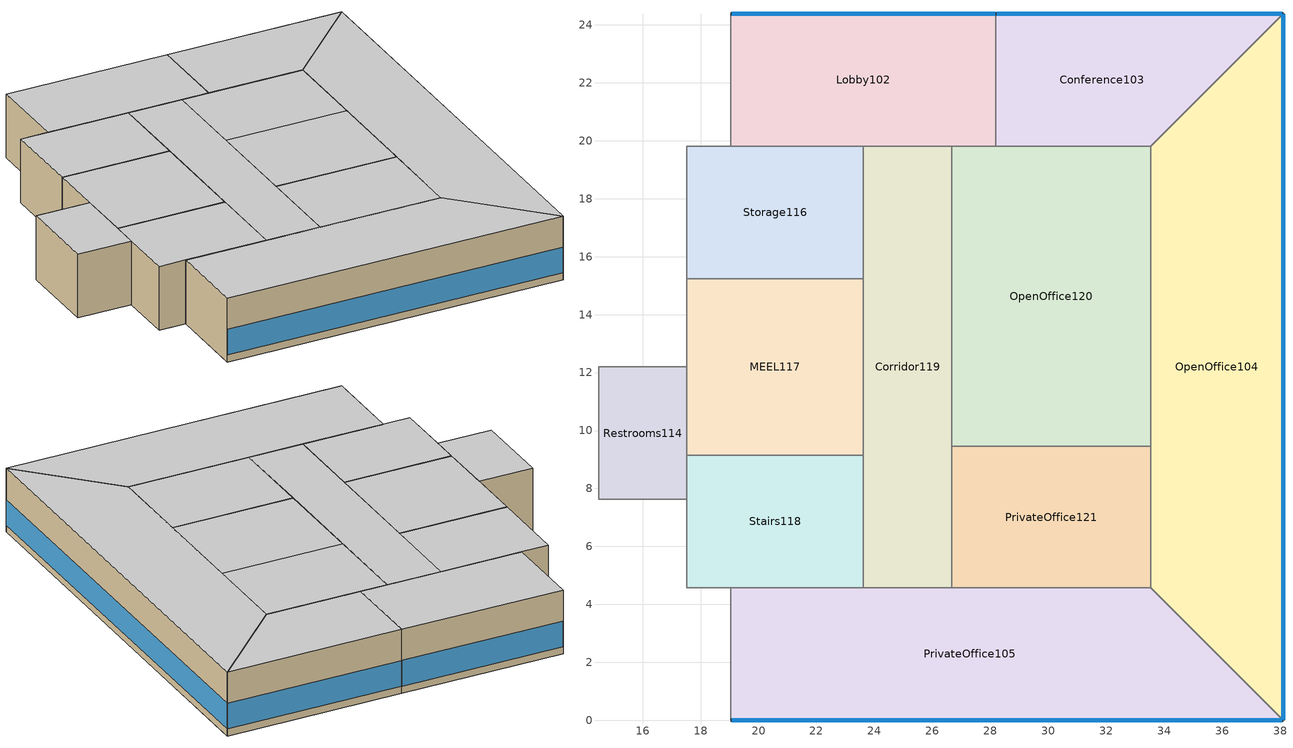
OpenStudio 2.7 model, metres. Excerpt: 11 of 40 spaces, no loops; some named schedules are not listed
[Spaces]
PrivateOffice105
 floor ground: 33.53,4.57 38.1,0 19.05,0 19.05,4.57 z0
 wall outside: 19.05,0 38.1,0 z0:3.66
 wall to Lobby106: 19.05,4.57 19.05,0 z0:3.66
 wall to Stairs118: 23.62,4.57 19.05,4.57 z0:3.66
 wall to Corridor119: 26.67,4.57 23.62,4.57 z0:3.66
 wall to PrivateOffice121: 33.53,4.57 26.67,4.57 z0:3.66
 wall to OpenOffice104: 38.1,0 33.53,4.57 z0:3.66
 window (New Glazing Construction 2): 19.08,0 38.07,0 z0.41:1.87
 ceiling to OpenOffice204: 38.1,0 33.53,4.57 19.05,4.57 19.05,0 z3.66
OpenOffice104
 floor ground: 38.1,24.38 38.1,0 33.53,4.57 33.53,19.81 z0
 wall outside: 38.1,0 38.1,24.38 z0:3.66
 wall to PrivateOffice121: 33.53,9.45 33.53,4.57 z0:3.66
 wall to OpenOffice120: 33.53,19.81 33.53,9.45 z0:3.66
 wall to Conference103: 38.1,24.38 33.53,19.81 z0:3.66
 window (New Glazing Construction 1): 38.1,0.03 38.1,24.36 z0.41:1.87
 ceiling to PrivateOffice203: 38.1,0 38.1,24.38 33.53,19.81 33.53,4.57 z3.66
Stairs118
 floor ground: 23.62,9.14 23.62,4.57 17.53,4.57 17.53,9.14 z0
 wall to Restrooms114: 17.53,9.14 17.53,7.62 z0:3.66
 wall to MEEL117: 23.62,9.14 17.53,9.14 z0:3.66
 wall to Corridor119: 23.62,4.57 23.62,9.14 z0:3.66
 wall to Lobby106: 17.53,4.57 19.05,4.57 z0:3.66
 wall to Elevator115: 17.53,7.62 17.53,4.57 z0:3.66
 ceiling to Stairs216: 23.62,4.57 23.62,9.14 17.53,9.14 17.53,4.57 z3.66
Corridor119
 floor ground: 26.67,19.81 26.67,4.57 23.62,4.57 23.62,19.81 z0
 wall to Lobby102: 26.67,19.81 23.62,19.81 z0:3.66
 wall to OpenOffice120: 26.67,9.45 26.67,19.81 z0:3.66
 wall to PrivateOffice121: 26.67,4.57 26.67,9.45 z0:3.66
 wall to MEEL117: 23.62,15.24 23.62,9.14 z0:3.66
 wall to Storage116: 23.62,19.81 23.62,15.24 z0:3.66
 ceiling to Corridor217: 26.67,4.57 26.67,19.81 23.62,19.81 23.62,4.57 z3.66
PrivateOffice121
 floor ground: 33.53,9.45 33.53,4.57 26.67,4.57 26.67,9.45 z0
 wall to OpenOffice120: 33.53,9.45 26.67,9.45 z0:3.66
 ceiling to OpenOffice219: 33.53,4.57 33.53,9.45 26.67,9.45 26.67,4.57 z3.66
Restrooms114
 floor ground: 17.53,12.19 17.53,7.62 14.48,7.62 14.48,12.19 z0
 wall to Elevator115: 14.48,7.62 17.53,7.62 z0:3.66
 wall to Corridor111: 14.48,12.19 14.48,7.62 z0:3.66
 wall to Data113: 17.53,12.19 14.48,12.19 z0:3.66
 wall to MEEL117: 17.53,9.14 17.53,12.19 z0:3.66
 ceiling to Restrooms212: 17.53,7.62 17.53,12.19 14.48,12.19 14.48,7.62 z3.66
MEEL117
 floor ground: 23.62,15.24 23.62,9.14 17.53,9.14 17.53,15.24 z0
 wall to Data113: 17.53,15.24 17.53,12.19 z0:3.66
 wall to Storage116: 23.62,15.24 17.53,15.24 z0:3.66
 ceiling to MEEL215: 23.62,9.14 23.62,15.24 17.53,15.24 17.53,9.14 z3.66
OpenOffice120
 floor ground: 33.53,19.81 33.53,9.45 26.67,9.45 26.67,19.81 z0
 wall to Lobby102: 28.19,19.81 26.67,19.81 z0:3.66
 wall to Conference103: 33.53,19.81 28.19,19.81 z0:3.66
 ceiling to OpenOffice219: 33.53,9.45 33.53,14.94 26.67,14.94 26.67,9.45 z3.66
 ceiling to PrivateOffice218: 33.53,14.94 33.53,19.81 26.67,19.81 26.67,14.94 z3.66
Storage116
 floor ground: 23.62,19.81 23.62,15.24 17.53,15.24 17.53,19.81 z0
 wall to Lounge112: 17.53,19.81 17.53,15.24 z0:3.66
 wall to PrivateOffice101: 19.05,19.81 17.53,19.81 z0:3.66
 wall to Lobby102: 23.62,19.81 19.05,19.81 z0:3.66
 ceiling to Storage214: 23.62,15.24 23.62,19.81 17.53,19.81 17.53,15.24 z3.66
Lobby102
 floor ground: 28.19,24.38 28.19,19.81 19.05,19.81 19.05,24.38 z0
 wall outside: 28.19,24.38 19.05,24.38 z0:3.66
 wall to PrivateOffice101: 19.05,24.38 19.05,19.81 z0:3.66
 wall to Conference103: 28.19,19.81 28.19,24.38 z0:3.66
 window (New Glazing Construction): 28.17,24.38 19.08,24.38 z0.41:1.88
 ceiling to OpenOffice201: 28.19,19.81 28.19,24.38 19.05,24.38 19.05,19.81 z3.66
Conference103
 floor ground: 38.1,24.38 33.53,19.81 28.19,19.81 28.19,24.38 z0
 wall outside: 38.1,24.38 28.19,24.38 z0:3.66
 window (New Glazing Construction): 38.07,24.38 28.22,24.38 z0.41:1.88
 ceiling to Conference202: 33.53,19.81 38.1,24.38 28.19,24.38 28.19,19.81 z3.66
[Building]
Building 1: Default Construction Set=General Construction Set
[Site]
Chula Vista Brown Field Naas: Latitude {deg}=32.58; Longitude {deg}=-116.98; Time Zone {hr}=-8; Elevation {m}=159
[ClimateZones]
Climate Zone Institution Name 1=ASHRAE; Climate Zone Document Name 1=ANSI/ASHRAE Standard 169; Climate Zone Document Year 1=2006; Climate Zone Value 1=0A; Climate Zone Institution Name 2=CEC; Climate Zone Document Name 2=California Climate Zone Descriptions; Climate Zone Document Year 2=1995; Climate Zone Value 2=1
[Site:WaterMainsTemperature]
Calculation Method=Correlation; Annual Average Outdoor Air Temperature {C}=27.0917; Maximum Difference In Monthly Average Outdoor Air Temperatures {deltaC}=16.8
[SizingPeriod:DesignDay] Daily Dry-Bulb Temperature Range {deltaC}=7; Barometric Pressure {Pa}=101253; Wind Speed {m/s}=2.3; Wind Direction {deg}=230; Sky Clearness=0; Rain Indicator=0; Snow Indicator=0; Day of Month=21; Month=6; Day Type=SummerDesignDay; Daylight Saving Time Indicator=0; Dry-Bulb Temperature Range Modifier Type=DefaultMultipliers; Solar Model Indicator=ASHRAETau; ASHRAE Taub=0.637; ASHRAE Taud=1.667
Name | Maximum Dry-Bulb Temperature {C} | Humidity Indicating Conditions at Maximum Dry-Bulb | Humidity Indicating Type
HANOI Ann Clg .4% Condns Enth=>MDB | 32.5 | 97000 | Enthalpy
HANOI Ann Clg .4% Condns DP=>MDB | 31.2 | 28.8 | Dewpoint
HANOI Ann Clg .4% Condns WB=>MDB | 32.6 | 29.3 | Wetbulb
HANOI Ann Clg .4% Condns DB=>MWB | 35.7 | 27.5 | Wetbulb
[Material:NoMass]
Name | Roughness | Thermal Resistance {m2-K/W} | Thermal Absorptance | Solar Absorptance | Visible Absorptance
CP02 CARPET PAD | VeryRough | 0.21648 | 0.9 | 0.7 | 0.8
Metal Framed Roof - 24inOC - 2x8 - R21 ins. | Smooth | 2.01118
Material No Mass 5 | Smooth | 0.691056
[Construction]
Interior Floor: 4 in. Normalweight Concrete Floor, CP02 CARPET PAD
Interior Wall: 5/8 in. Gypsum Board, 5/8 in. Gypsum Board
Slab On Grade: Floor Continuous Insulation, 4 in. Normalweight Concrete Floor, CP02 CARPET PAD
Exterior Roof R-24.51 R-25.64: Metal Framed Roof - 24inOC - 2x8 - R21 ins., Roof Continuous Insulation R-13.44
Dual Pane Glazing: Dual Pane Low SHGC
Lightweight Wall R-8.06: 3/8 in. Stucco 5, 5/8 in. Gypboard 3, Exterior Wall Continuous Insulation 1 R-2.09, Material No Mass 5, 5/8 in. Gypboard 3
New Glazing Construction: Window Material Simple Glazing System 1
New Glazing Construction 1: Window Material Simple Glazing System 2
New Glazing Construction 2: Window Material Simple Glazing System 3
[WindowMaterial:Blind]
Window Material Blind 1: Slat Width {m}=0.025; Slat Separation {m}=0.01875; Front Side Slat Beam Solar Reflectance=0.5; Back Side Slat Beam Solar Reflectance=0.5; Front Side Slat Diffuse Solar Reflectance=0.5; Back Side Slat Diffuse Solar Reflectance=0.5; Slat Beam Visible Transmittance=0
[Material]
Name | Roughness | Thickness {m} | Conductivity {W/m-K} | Density {kg/m3} | Specific Heat {J/kg-K} | Thermal Absorptance | Solar Absorptance | Visible Absorptance
5/8 in. Gypsum Board | Smooth | 0.015875 | 0.16 | 800 | 1090 | 0.9 | 0.7 | 0.5
Roof Continuous Insulation R-13.44 | Rough | 0.0581749 | 0.0245764 | 24.0277 | 1590.984
Floor Continuous Insulation | Rough | 0.0254 | 0.0245764 | 24.0277 | 1590.984
4 in. Normalweight Concrete Floor | MediumRough | 0.1016 | 2.31 | 2322 | 832 | 0.9 | 0.7 | 0.7
3/8 in. Stucco 5 | Smooth | 0.009525 | 0.691861 | 1857.98 | 836.941
5/8 in. Gypboard 3 | Smooth | 0.015875 | 0.160001 | 799.962 | 1088.568
Exterior Wall Continuous Insulation 1 R-2.09 | Smooth | 0.00902667 | 0.0245764 | 24.0277 | 1590.984
[WindowMaterial:SimpleGlazingSystem] U-Factor {W/m2-K}=2.55522
Name | Solar Heat Gain Coefficient | Visible Transmittance
Dual Pane Low SHGC | 0.25
Window Material Simple Glazing System 1; Window Material Simple Glazing System 2; Window Material Simple Glazing System 3 | 0.35 | 0.4
[DefaultConstructionSet]
General Construction Set: Default Exterior Surface Constructions=Default Surface Constructions 1; Default Interior Surface Constructions=Default Surface Constructions 2; Default Ground Contact Surface Constructions=Default Surface Constructions 3; Default Exterior SubSurface Constructions=Default Sub Surface Constructions 2; Default Interior SubSurface Constructions=Default Sub Surface Constructions 1
[DefaultSurfaceConstructions]
Name | Wall Construction | Roof Ceiling Construction | Floor Construction
Default Surface Constructions 1 | Lightweight Wall R-8.06 | Exterior Roof R-24.51 R-25.64
Default Surface Constructions 2 | Interior Wall |  | Interior Floor
Default Surface Constructions 3 |  |  | Slab On Grade
[DefaultSubSurfaceConstructions]
Name | Fixed Window Construction | Operable Window Construction
Default Sub Surface Constructions 1
Default Sub Surface Constructions 2 | Dual Pane Glazing | Dual Pane Glazing
[DesignSpecification:OutdoorAir] Outdoor Air Method=Sum; Outdoor Air Flow per Floor Area {m3/s-m2}=0.0003048
Name | Outdoor Air Flow per Person {m3/s-person}
Storage Outdoor Air 1; Conference Outdoor Air 1; Lobby Outdoor Air 1; Open Office Outdoor Air 1; Private Office Outdoor Air 1 | 0.00235974
Corridor Outdoor Air 1 | 0
[ThermostatSetpoint:DualSetpoint]
Name | Heating Setpoint Temperature Schedule | Cooling Setpoint Temperature Schedule
Thermostat Setpoint Dual Setpoint 1; Thermostat Setpoint Dual Setpoint 21; Thermostat Setpoint Dual Setpoint 26; Thermostat Setpoint Dual Setpoint 28; Thermostat Setpoint Dual Setpoint 30; Thermostat Setpoint Dual Setpoint 31; Thermostat Setpoint Dual Setpoint 36; Thermostat Setpoint Dual Setpoint 38 | General Heating Setpt | General Cooling Setpt
Thermostat Setpoint Dual Setpoint 17; Thermostat Setpoint Dual Setpoint 23
Thermostat Setpoint Dual Setpoint 24 | 24 Hr Service Heating Setpt | 24 Hr Service Cooling Setpt
[ShadingControl]
Shading Control 1: Shading Type=InteriorBlind; Shading Device Material=Window Material Blind 1
[BuildingStory]
Building Story 1: Nominal Z Coordinate {m}=0; Nominal Floor to Floor Height {m}=3.6576
[Space] Building Story=Building Story 1
Name | Space Type | Thermal Zone
PrivateOffice105 | Private Office | Thermal Zone: PrivateOffice105
OpenOffice104 | Open Office | Thermal Zone: OpenOffice104
Stairs118 | Stairway | Thermal Zone: Stairs118
Corridor119 | Corridor | Thermal Zone: Corridor119
PrivateOffice121 | Private Office | Thermal Zone: PrivateOffice121
Restrooms114 | Restroom | Thermal Zone: Restrooms114
MEEL117 | Mech and Elec | Thermal Zone: MEEL117
OpenOffice120 | Open Office | Thermal Zone: OpenOffice120
Storage116 | Storage | Thermal Zone: Storage116
Lobby102 | Lobby | Thermal Zone: Lobby102
Conference103 | Conference | Thermal Zone: Conference103
[DefaultScheduleSet] People Activity Level Schedule=General Activity
Name | Hours of Operation Schedule | Number of People Schedule | Lighting Schedule | Electric Equipment Schedule | Infiltration Schedule
General Schedule Set | General HVAC Availability | General Occupancy | General Lighting | General Equipment | General Infiltration
24hr Schedule Set | 24 Hr Service HVAC Availability | 24 Hr Service People | 24 Hr Service Lighting | 24 Hr Service Equipment | 24 Hr Service Infiltration
High Occupancy | General HVAC Availability | High Density Occupancy | General Lighting | General Equipment | General Infiltration
[SpaceType] Standards Template=90.1-2004; Standards Building Type=Office
Name | Default Schedule Set | Design Specification Outdoor Air Object | Standards Space Type
Storage | General Schedule Set | Storage Outdoor Air 1 | Storage
Conference | High Occupancy | Conference Outdoor Air 1 | Conference
Corridor | General Schedule Set | Corridor Outdoor Air 1 | Corridor
Lobby | General Schedule Set | Lobby Outdoor Air 1 | Lobby
Mech and Elec | 24hr Schedule Set |  | Elec/MechRoom
Open Office | General Schedule Set | Open Office Outdoor Air 1 | OpenOffice
Private Office | General Schedule Set | Private Office Outdoor Air 1 | ClosedOffice
Restroom | General Schedule Set |  | Restroom
Stairway | General Schedule Set |  | Stair
[People:Definition] Number of People Calculation Method=Area/Person; Fraction Radiant=0.3
Name | Space Floor Area per Person {m2/person}
Storage People Definition; Restroom People Definition | 46.45152
Conference People Definition | 1.85806
Corridor People Definition; Mech and Elec People Definition; Stairway People Definition | 92.90304
Lobby People Definition | 9.290304
Open Office People Definition; Private Office People Definition | 13.9355
[People] Multiplier=1
Name | People Definition | Space or SpaceType
Storage People | Storage People Definition | Storage
Conference People | Conference People Definition | Conference
Corridor People | Corridor People Definition | Corridor
Lobby People | Lobby People Definition | Lobby
Mech and Elec People | Mech and Elec People Definition | Mech and Elec
Open Office People | Open Office People Definition | Open Office
Private Office People | Private Office People Definition | Private Office
Restroom People | Restroom People Definition | Restroom
Stairway People | Stairway People Definition | Stairway
[Lights:Definition] Design Level Calculation Method=Watts/Area
Name | Watts per Space Floor Area {W/m2}
Storage Lights Definition; Corridor Lights Definition | 3.65973
Conference Lights Definition; Lobby Lights Definition | 8.28821
Mech and Elec Lights Definition | 4.62848
Open Office Lights Definition | 3.33681
Private Office Lights Definition | 4.52084
Restroom Lights Definition | 5.48959
Stairway Lights Definition | 6.24307
[Lights] Fraction Replaceable=1; Multiplier=1
Name | Lights Definition | Space or SpaceType
Storage Lights | Storage Lights Definition | Storage
Conference Lights | Conference Lights Definition | Conference
Corridor Lights | Corridor Lights Definition | Corridor
Lobby Lights | Lobby Lights Definition | Lobby
Mech and Elec Lights | Mech and Elec Lights Definition | Mech and Elec
Open Office Lights | Open Office Lights Definition | Open Office
Private Office Lights | Private Office Lights Definition | Private Office
Restroom Lights | Restroom Lights Definition | Restroom
Stairway Lights | Stairway Lights Definition | Stairway
[ElectricEquipment:Definition] Design Level Calculation Method=Watts/Area
Name | Watts per Space Floor Area {W/m2}
Storage Electric Equipment Definition; Corridor Electric Equipment Definition; Restroom Electric Equipment Definition | 2.15278
Conference Electric Equipment Definition | 10.7639
Lobby Electric Equipment Definition | 5.38196
Mech and Elec Electric Equipment Definition | 8.61113
Open Office Electric Equipment Definition; Private Office Electric Equipment Definition | 11.8403
[ElectricEquipment] Multiplier=1
Name | Electric Equipment Definition | Space or SpaceType
Storage Electric Equipment | Storage Electric Equipment Definition | Storage
Conference Electric Equipment | Conference Electric Equipment Definition | Conference
Corridor Electric Equipment | Corridor Electric Equipment Definition | Corridor
Lobby Electric Equipment | Lobby Electric Equipment Definition | Lobby
Mech and Elec Electric Equipment | Mech and Elec Electric Equipment Definition | Mech and Elec
Open Office Electric Equipment | Open Office Electric Equipment Definition | Open Office
Private Office Electric Equipment | Private Office Electric Equipment Definition | Private Office
Restroom Electric Equipment | Restroom Electric Equipment Definition | Restroom
[SpaceInfiltration:DesignFlowRate] Flow per Exterior Surface Area {m3/s-m2}=0
Name | Space or SpaceType | Design Flow Rate Calculation Method | Schedule | Flow per Space Floor Area {m3/s-m2}
Storage Infiltration | Storage | Flow/ExteriorArea
Conference Infiltration | Conference | Flow/ExteriorArea
Corridor Infiltration | Corridor | Flow/ExteriorArea
Lobby Infiltration | Lobby | Flow/ExteriorArea
Mech and Elec Infiltration | Mech and Elec | Flow/ExteriorArea
Open Office Infiltration | Open Office | Flow/ExteriorArea
Private Office Infiltration | Private Office | Flow/ExteriorArea
Restroom Infiltration | Restroom | Flow/ExteriorArea
Stairway Infiltration | Stairway | Flow/ExteriorArea
189.1-2009 - Office - BreakRoom - CZ1-3 Infiltration | Mech and Elec | Flow/Area | Sizing Infiltation | 0.001524
[ThermalZone] Use Ideal Air Loads=No
Name | Thermostat | Primary Daylighting Control | Fraction of Zone Controlled by Primary Daylighting Control
Thermal Zone: Stairs118 | Thermostat Setpoint Dual Setpoint 17
Thermal Zone: Conference103 | Thermostat Setpoint Dual Setpoint 1 | Conference103 daylighting control | 1
Thermal Zone: OpenOffice120 | Thermostat Setpoint Dual Setpoint 21
Thermal Zone: Storage116 | Thermostat Setpoint Dual Setpoint 23
Thermal Zone: MEEL117 | Thermostat Setpoint Dual Setpoint 24
Thermal Zone: Restrooms114 | Thermostat Setpoint Dual Setpoint 26
Thermal Zone: PrivateOffice121 | Thermostat Setpoint Dual Setpoint 28
Thermal Zone: Corridor119 | Thermostat Setpoint Dual Setpoint 30
Thermal Zone: PrivateOffice105 | Thermostat Setpoint Dual Setpoint 31 | PrivateOffice105 daylighting control | 1
Thermal Zone: Lobby102 | Thermostat Setpoint Dual Setpoint 36 | Lobby102 daylighting control | 1
Thermal Zone: OpenOffice104 | Thermostat Setpoint Dual Setpoint 38 | OpenOffice104 daylighting control | 1
[Daylighting:Control] Position Z-Coordinate {m}=0.762; Psi Rotation Around X-Axis {deg}=0; Theta Rotation Around Y-Axis {deg}=-0; Phi Rotation Around Z-Axis {deg}=0; Lighting Control Type=Continuous/Off; Minimum Input Power Fraction for Continuous Dimming Control=0.3; Minimum Light Output Fraction for Continuous Dimming Control=0.2
Name | Space | Position X-Coordinate {m} | Position Y-Coordinate {m} | Illuminance Setpoint {lux}
Conference103 daylighting control | Conference103 | -0.381 | 2.286 | 322.917
Lobby102 daylighting control | Lobby102 | 0 | 2.286 | 484.376
OpenOffice104 daylighting control | OpenOffice104 | -2.286 | 12.192 | 322.917
PrivateOffice105 daylighting control | PrivateOffice105 | -9.525 | 2.286 | 322.917
[Schedule:Ruleset]
Name | Default Day Schedule | Summer Design Day Schedule | Winter Design Day Schedule
General Activity | General Activity Default
General Equipment | General Equipment Default | General Equipment Summer Design Day 3 | General Equipment Winter Design Day 3
General Lighting | General Lighting Default | General Lighting Summer Design Day 3 | General Lighting Winter Design Day 3
General Occupancy | General Occupancy Default | General Occupancy Summer Design Day 3 | General Occupancy Winter Design Day 3
General Infiltration | General Infiltration Default | General Infiltration Summer Design Day 3 | General Infiltration Winter Design Day 3
General HVAC Availability | General HVAC Availability Default | General HVAC Availability Summer Design Day 3 | General HVAC Availability Winter Design Day 3
24 Hr Service Equipment | 24 Hr Service Equipment Default | 24 Hr Service Equipment Summer Design Day 3 | 24 Hr Service Equipment Winter Design Day 3
24 Hr Service Lighting | 24 Hr Service Lighting Default | 24 Hr Service Lighting Summer Design Day 3 | 24 Hr Service Lighting Winter Design Day 3
24 Hr Service Infiltration | 24 Hr Service Infiltration Default | 24 Hr Service Infiltration Summer Design Day 3 | 24 Hr Service Infiltration Winter Design Day 3
24 Hr Service HVAC Availability | 24 Hr Service HVAC Availability Default | 24 Hr Service HVAC Availability Summer Design Day 3 | 24 Hr Service HVAC Availability Winter Design Day 3
General Cooling Setpt | General Cooling Setpt Default | General Cooling Setpt Summer Design Day 2 | General Cooling Setpt Winter Design Day 2
General Heating Setpt | General Heating Setpt Default | General Heating Setpt Summer Design Day 2 | General Heating Setpt Winter Design Day 2
24 Hr Service Cooling Setpt | 24 Hr Service Cooling Setpt Default | 24 Hr Service Cooling Setpt Summer Design Day 2 | 24 Hr Service Cooling Setpt Winter Design Day 2
24 Hr Service Heating Setpt | 24 Hr Service Heating Setpt Default | 24 Hr Service Heating Setpt Summer Design Day 2 | 24 Hr Service Heating Setpt Winter Design Day 2
24 Hr Service People | Schedule Day 1
High Density Occupancy | Schedule Day 7 | Schedule Day 9 | Schedule Day 10
Sizing Infiltation | Schedule Day 44 | Schedule Day 46 | Schedule Day 47
[Schedule:Day]
General Activity Default: 24, 0, 450
General Equipment Default: 8, 0, 0.1, 9, 0, 0.4, 12, 0, 0.65, 13, 0, 0.5, 16, 0, 0.65, 17, 0, 0.4, 18, 0, 0.2, 24, 0, 0.1
General Lighting Default: 4, 0, 0, 5, 0, 0.043, 6, 0, 0.116, 7, 0, 0.191, 8, 0, 0.359, 17, 0, 0.48, 18, 0, 0.332, 19, 0, 0.197, 20, 0, 0.077, 21, 0, 0.042, 22, 0, 0.149, 23, 0, 0.073, 24, 0, 0.027
General Occupancy Default: 6, 0, 0, 7, 0, 0.1, 8, 0, 0.2, 12, 0, 0.95, 13, 0, 0.5, 17, 0, 0.95, 18, 0, 0.3, 22, 0, 0.1, 24, 0, 0.05
General Infiltration Default: 6, 0, 1, 22, 0, 0.25, 24, 0, 1
General HVAC Availability Default: 6, 0, 0, 22, 0, 1, 24, 0, 0
24 Hr Service Equipment Default; 24 Hr Service HVAC Availability Default; General Equipment Summer Design Day 3; General Lighting Summer Design Day 3; General Occupancy Summer Design Day 3; General Infiltration Winter Design Day 3; General Infiltration Summer Design Day 3; General HVAC Availability Winter Design Day 3; General HVAC Availability Summer Design Day 3; 24 Hr Service Equipment Summer Design Day 3; 24 Hr Service Lighting Summer Design Day 3; 24 Hr Service HVAC Availability Winter Design Day 3; 24 Hr Service HVAC Availability Summer Design Day 3; Schedule Day 46; Schedule Day 47: 24, 0, 1
24 Hr Service Lighting Default; Schedule Day 1: 24, 0, 0.05
General Equipment Winter Design Day 3; General Lighting Winter Design Day 3; General Occupancy Winter Design Day 3; 24 Hr Service Lighting Winter Design Day 3; Schedule Day 44: 24, 0, 0
General Cooling Setpt Default: 5, 0, 26.6667, 6, 0, 25.5556, 7, 0, 25, 22, 0, 23.8889, 24, 0, 26.6667
General Cooling Setpt Winter Design Day 2: 24, 0, 26.6667
General Cooling Setpt Summer Design Day 2: 24, 0, 23.8889
General Heating Setpt Default: 5, 0, 18.3333, 6, 0, 18.8889, 7, 0, 19.4444, 22, 0, 21.1111, 24, 0, 18.3333
General Heating Setpt Winter Design Day 2: 24, 0, 21.1111
General Heating Setpt Summer Design Day 2: 24, 0, 18.3333
24 Hr Service Cooling Setpt Default; 24 Hr Service Cooling Setpt Winter Design Day 2; 24 Hr Service Cooling Setpt Summer Design Day 2: 24, 0, 29.4444
24 Hr Service Heating Setpt Default; 24 Hr Service Heating Setpt Winter Design Day 2; 24 Hr Service Heating Setpt Summer Design Day 2: 24, 0, 15.5556
[Schedule:Rule] Date Specification Type=DateRange; Start Month=1; Start Day=1; End Month=12; End Day=31
Name | Schedule Ruleset | Rule Order | Day Schedule | Apply Saturday | Apply Sunday
General Occupancy Sat Day Rule | General Occupancy | 3 | General Occupancy Sat Day | Yes
General Occupancy Sun Day Rule | General Occupancy | 2 | General Occupancy Sun Day |  | Yes
General Equipment Sat Day Rule 1 | General Equipment | 1 | General Equipment Sat Day 1 | Yes
General Equipment Sun Day Rule 1 | General Equipment | 0 | General Equipment Sun Day 1 |  | Yes
General Lighting Sat Day Rule 1 | General Lighting | 1 | General Lighting Sat Day 1 | Yes
General Lighting Sun Day Rule 1 | General Lighting | 0 | General Lighting Sun Day 1 |  | Yes
General Occupancy Sat Day Rule 1 | General Occupancy | 1 | General Occupancy Sat Day 1 | Yes
General Occupancy Sun Day Rule 1 | General Occupancy | 0 | General Occupancy Sun Day 1 |  | Yes
General Infiltration Sat Day Rule 1 | General Infiltration | 1 | General Infiltration Sat Day 1 | Yes
General Infiltration Sun Day Rule 1 | General Infiltration | 0 | General Infiltration Sun Day 1 |  | Yes
General Cooling Setpt Sat Day Rule | General Cooling Setpt | 1 | General Cooling Setpt Sat Day | Yes
General Cooling Setpt Sun Day Rule | General Cooling Setpt | 0 | General Cooling Setpt Sun Day |  | Yes
General Heating Setpt Sat Day Rule | General Heating Setpt | 1 | General Heating Setpt Sat Day | Yes
General Heating Setpt Sun Day Rule | General Heating Setpt | 0 | General Heating Setpt Sun Day |  | Yes
General HVAC Availability Sat Day Rule 1 | General HVAC Availability | 1 | General HVAC Availability Sat Day 1 | Yes
General HVAC Availability Sun Day Rule 1 | General HVAC Availability | 0 | General HVAC Availability Sun Day 1 |  | Yes
24 Hr Service Lighting Sat Day Rule 1 | 24 Hr Service Lighting | 1 | 24 Hr Service Lighting Sat Day 1 | Yes
24 Hr Service Lighting Sun Day Rule 1 | 24 Hr Service Lighting | 0 | 24 Hr Service Lighting Sun Day 1 |  | Yes
24 Hr Service Cooling Setpt Sat Day Rule | 24 Hr Service Cooling Setpt | 1 | 24 Hr Service Cooling Setpt Sat Day | Yes
24 Hr Service Cooling Setpt Sun Day Rule | 24 Hr Service Cooling Setpt | 0 | 24 Hr Service Cooling Setpt Sun Day |  | Yes
24 Hr Service Heating Setpt Sat Day Rule | 24 Hr Service Heating Setpt | 1 | 24 Hr Service Heating Setpt Sat Day | Yes
24 Hr Service Heating Setpt Sun Day Rule | 24 Hr Service Heating Setpt | 0 | 24 Hr Service Heating Setpt Sun Day |  | Yes
24 Hr Service HVAC Availability Sat Day Rule 1 | 24 Hr Service HVAC Availability | 1 | 24 Hr Service HVAC Availability Sat Day 1 | Yes
24 Hr Service HVAC Availability Sun Day Rule 1 | 24 Hr Service HVAC Availability | 0 | 24 Hr Service HVAC Availability Sun Day 1 |  | Yes
